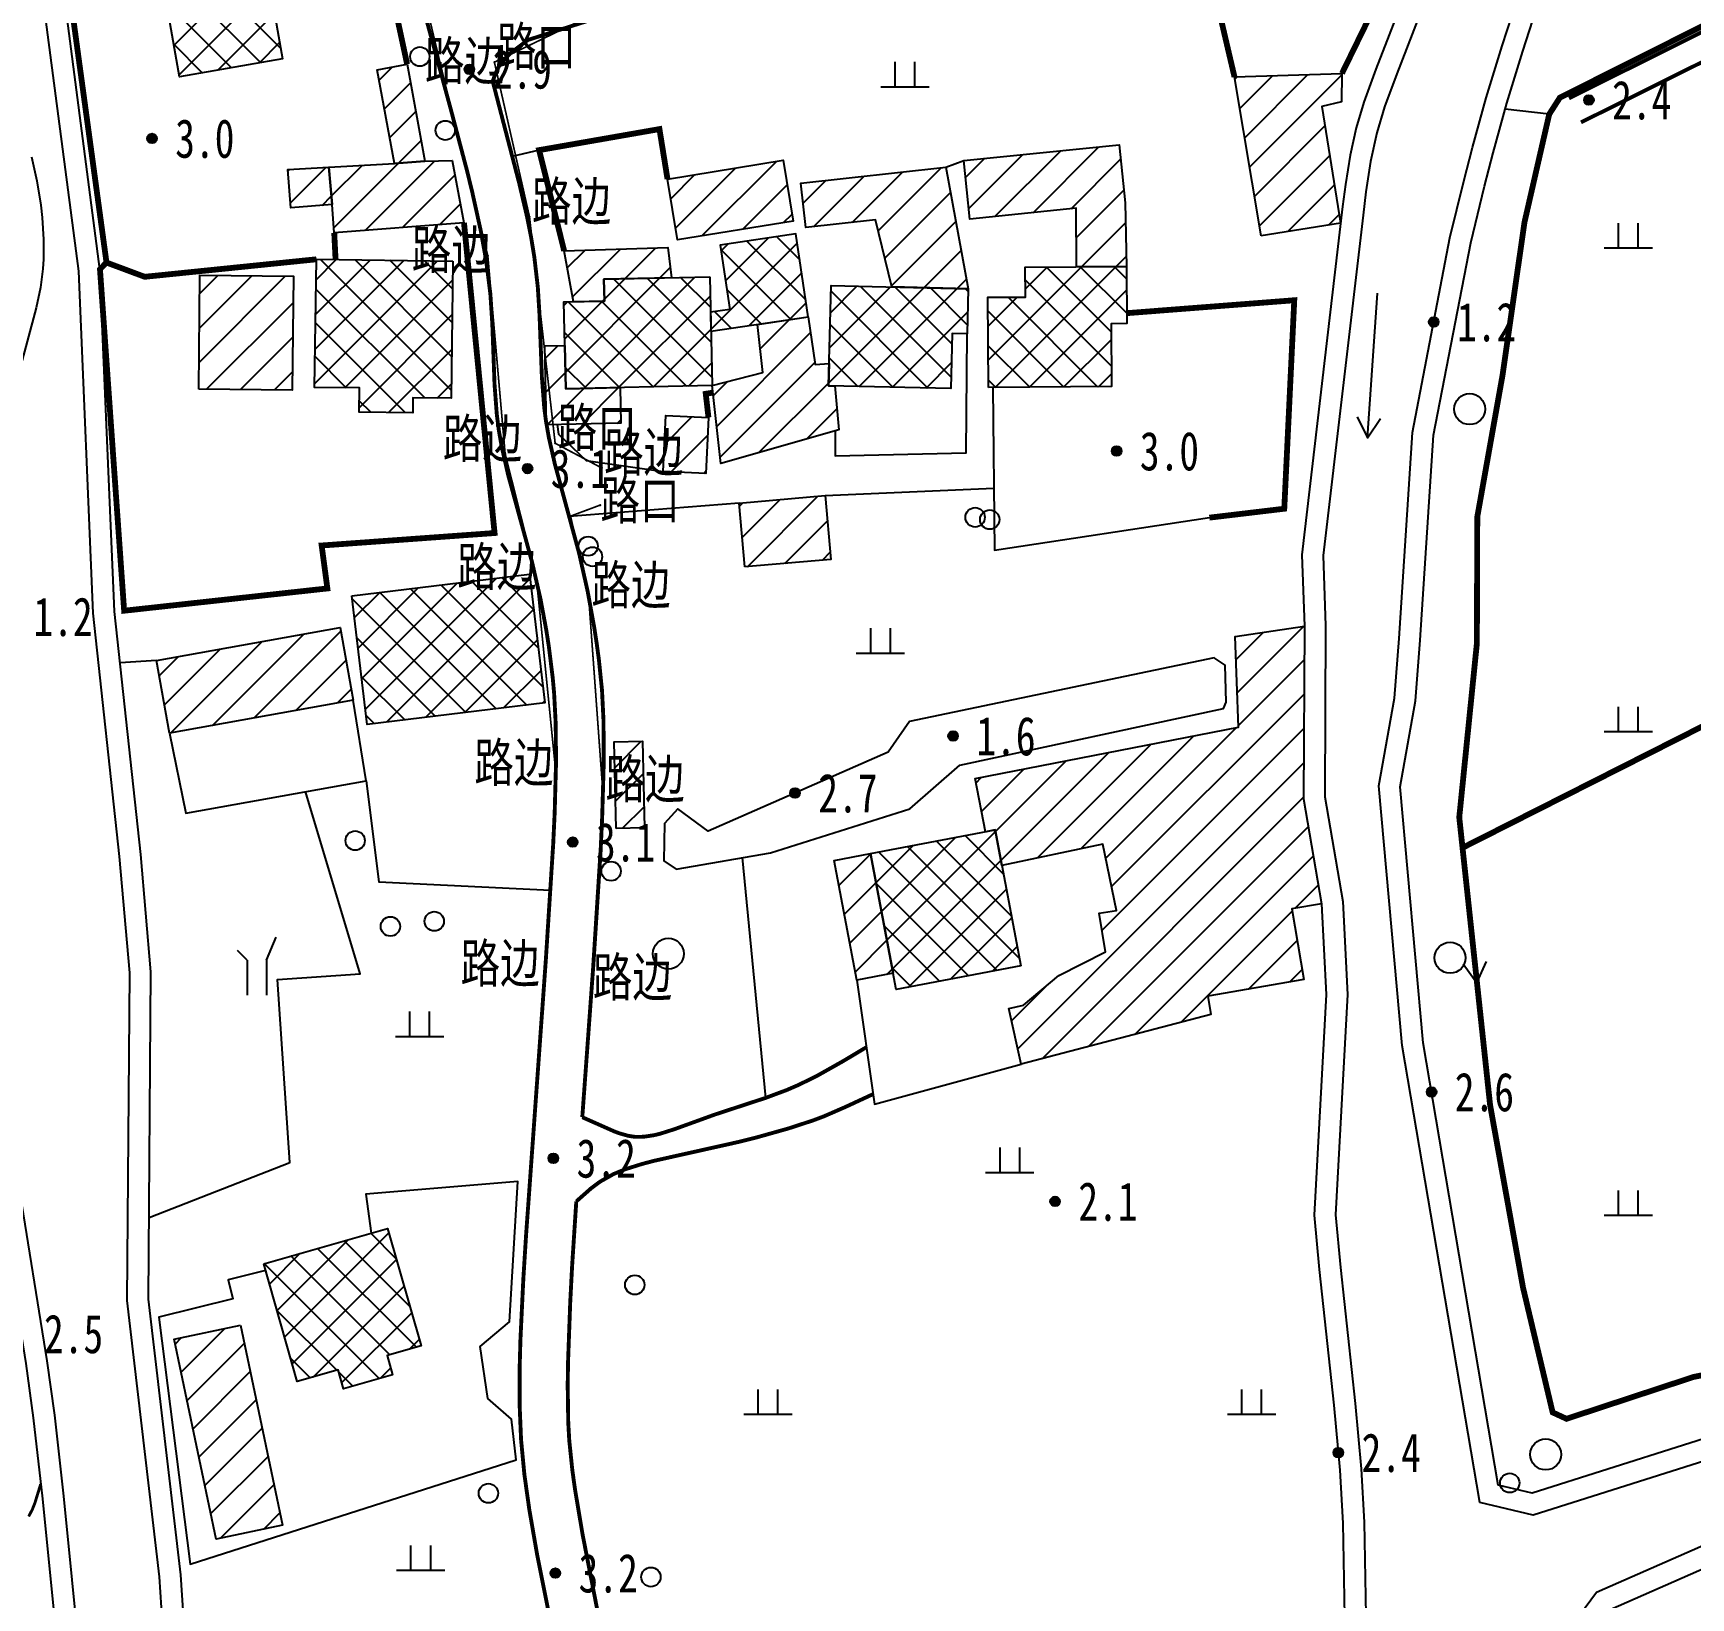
# Model space of a CAD drawing. Header units: metres. Extents: x 494039 to 619385, y 3351420 to 3402703.
# Drawn here: x 590545.1 to 590716.4, y 3392631.5 to 3392793.3 of the extents above; entities that cross this region are included whole.
import ezdxf
from ezdxf.enums import TextEntityAlignment as Align

# ---------------------------------------------------------------- set-up
doc = ezdxf.new("R2010")
doc.units = ezdxf.units.M
for name, pattern in [('2430', [0]), ('2450', [0]), ('4410a', [0]), ('8521', [0]), ('9610', [0])]:
    doc.linetypes.add(name, pattern=pattern)
for name, color, linetype in [('210100', 130, 'Continuous'), ('220200', 130, 'Continuous'), ('261301', 141, 'Continuous'), ('310300', 8, 'Continuous'), ('310500', 8, 'Continuous'), ('380201', 8, '2430'), ('380202', 8, '2450'), ('420500', 8, 'Continuous'), ('440100', 8, 'Continuous'), ('510301', 8, 'Continuous'), ('720100', 8, 'Continuous'), ('760201', 8, '8521'), ('810100', 8, '9610'), ('810302', 8, 'Continuous'), ('810501', 8, 'Continuous'), ('810504', 8, 'Continuous'), ('DLSS', 8, 'Continuous'), ('备注', 8, 'Continuous')]:
    doc.layers.add(name, color=color, linetype=linetype)
doc.layers.add('710101', color=8, linetype='Continuous', lineweight=0)
doc.styles.add('HZ', font='simsun.ttc', dxfattribs={"width": 0.8})
pattern_1 = [(45, (0, 0), (-1.767766953, 1.767766953), []), (135, (0, 0), (-1.767766953, -1.767766953), [])]
pattern_2 = [(45, (0, 0), (-1.767766953, 1.767766953), [])]

# ---------------------------------------------------------------- blocks, each defined once
blk = doc.blocks.new('0612-线路地形')
at = {"layer": 'DLSS', "color": 8, "linetype": 'Continuous', "const_width": 0.175, "flags": 128}
for points, elevation in [([(590582.51, 3392809.55), (590587.32, 3392789.37), (590592.06, 3392770.26), (590593.85, 3392749.78), (590597.07, 3392737.02), (590599.16, 3392716.13), (590597.84, 3392695.85)], 2.83), ([(590603.83, 3392748.32), (590599.02, 3392750.87), (590596.37, 3392774.27), (590592.74, 3392790.26), (590601.24, 3392794.37)], 2.94), ([(590602.67, 3392694.07), (590603.97, 3392714.55), (590602.51, 3392734.61), (590600.62, 3392743.34), (590603.68, 3392744.48)], 3.22)]:
    blk.add_lwpolyline(points, dxfattribs=dict(at, elevation=elevation))
at = {"layer": '备注', "color": 8, "linetype": 'Continuous'}
for p in [(590592.74, 3392790.26, 2.86), (590587.32, 3392789.37, 2.83), (590596.37, 3392774.27, 2.91), (590592.06, 3392770.26, 3.07), (590599.02, 3392750.87, 3.12), (590593.85, 3392749.78, 3.08), (590603.83, 3392748.32, 2.94), (590600.62, 3392743.34, 3.09), (590603.68, 3392744.48, 2.91), (590597.07, 3392737.02, 3.17), (590602.51, 3392734.61, 3.12), (590599.16, 3392716.13, 3.08), (590603.97, 3392714.55, 3.12), (590597.84, 3392695.85, 3.15), (590602.67, 3392694.07, 3.22)]:
    blk.add_point(p, dxfattribs=at)
at = {"layer": '备注', "color": 8, "linetype": 'Continuous', "style": 'HZ', "width": 0.75}
for s, p in [('路边', (590585.56, 3392788.4, 2.83)), ('路口', (590592.99, 3392789.89, 2.86)), ('路边', (590596.62, 3392773.89, 2.91)), ('路边', (590584.19, 3392768.88, 3.07)), ('路边', (590587.41, 3392749.36, 3.08)), ('路口', (590599.27, 3392750.5, 3.12)), ('路边', (590604.08, 3392747.94, 2.94)), ('路口', (590603.7, 3392742.99, 3.09)), ('路边', (590588.9, 3392736.11, 3.17)), ('路边', (590602.76, 3392734.23, 3.12)), ('路边', (590590.66, 3392715.87, 3.08)), ('路边', (590604.22, 3392714.17, 3.12)), ('路边', (590589.24, 3392695.12, 3.15)), ('路边', (590602.92, 3392693.69, 3.22))]:
    blk.add_text(s, height=4, dxfattribs=at).set_placement(p)
blk = doc.blocks.new('gc170')
at = {"linetype": 'Continuous'}
blk.add_circle((0, 0), 0.5, dxfattribs=at)
blk = doc.blocks.new('gu')
at = {"flags": 128}
for points in [[(3.75, 0), (-3.75, 0)], [(2.711, -0.6), (3.75, 0), (3.75, 0), (2.711, 0.6)]]:
    blk.add_lwpolyline(points, dxfattribs=at)
blk = doc.blocks.new('p_point')
for radius in [0.25, 0.2, 0.15, 0.1, 0.05]:
    blk.add_circle((0, 0), radius)
blk.add_point((0, 0))
blk = doc.blocks.new('vm')
at = {"linetype": 'Continuous'}
for p, q in [((-0.5, 0), (-0.5, 1.3)), ((0.5, 1.3), (0.5, 0)), ((1.25, 0), (-1.25, 0))]:
    blk.add_line(p, q, dxfattribs=at)
blk = doc.blocks.new('v1')
blk.add_circle((0, 0), 0.8)
blk = doc.blocks.new('gc246')
for p, q in [((0.5, 1.8), (1, 3)), ((-0.5, 1.8), (-1, 2.3)), ((-0.5, 1.8), (-0.5, 0)), ((0.5, 1.8), (0.5, 0))]:
    blk.add_line(p, q)
blk = doc.blocks.new('1-3&1-4')
at = {"layer": '310300', "linetype": 'Continuous'}
h = blk.add_hatch(dxfattribs=at)
h.set_pattern_fill('ANSI31', color=8, scale=20, style=0)
h.set_pattern_definition(pattern_2)
h.paths.add_polyline_path([(590585.5582, 3392780.0197), (590582.3975, 3392779.7917), (590580.6204, 3392789.4817), (590583.7186, 3392790.05)])
h = blk.add_hatch(dxfattribs=at)
h.set_pattern_fill('ANSI31', color=8, scale=20, style=0)
h.set_pattern_definition(pattern_2)
h.paths.add_polyline_path([(590671.9842, 3392772.3073), (590669.2433, 3392788.7316), (590680.3532, 3392789.103), (590680.3009, 3392786.1552), (590678.2739, 3392785.6693), (590680.2142, 3392773.6135)])
h = blk.add_hatch(dxfattribs=at)
h.set_pattern_fill('ANSI31', color=8, scale=20, style=0)
h.set_pattern_definition(pattern_2)
h.paths.add_polyline_path([(590652.9106, 3392769.1092), (590652.8649, 3392775.158), (590641.8777, 3392774.0429), (590641.264, 3392780.0899), (590657.3233, 3392781.7197), (590657.9319, 3392775.7224), (590658.0631, 3392769.1481)])
h = blk.add_hatch(dxfattribs=at)
h.set_pattern_fill('ANSI31', color=8, scale=20, style=0)
h.set_pattern_definition(pattern_2)
h.paths.add_polyline_path([(590575.6151, 3392779.3994), (590575.9547, 3392775.543), (590571.6896, 3392775.2076), (590571.3792, 3392779.1544)])
h = blk.add_hatch(dxfattribs=at)
h.set_pattern_fill('ANSI31', color=8, scale=20, style=0)
h.set_pattern_definition(pattern_2)
h.paths.add_polyline_path([(590582.3975, 3392779.7917), (590585.5582, 3392780.0197), (590588.3678, 3392780.0987), (590589.5973, 3392773.662), (590576.1856, 3392772.6073), (590575.9547, 3392775.543), (590575.6151, 3392779.3994)])
h = blk.add_hatch(dxfattribs=at)
h.set_pattern_fill('ANSI31', color=8, scale=20, style=0)
h.set_pattern_definition(pattern_2)
h.paths.add_polyline_path([(590610.6326, 3392778.1788), (590622.5859, 3392780.1226), (590623.6088, 3392773.8316), (590611.6556, 3392771.8878)])
h = blk.add_hatch(dxfattribs=at)
h.set_pattern_fill('ANSI31', color=8, scale=20, style=0)
h.set_pattern_definition(pattern_2)
h.paths.add_polyline_path([(590633.8146, 3392767.0284), (590632.1334, 3392773.9665), (590624.9245, 3392773.1763), (590624.4219, 3392777.7617), (590639.4036, 3392779.4038), (590641.7088, 3392766.8434)])
h = blk.add_hatch(dxfattribs=at)
h.set_pattern_fill('ANSI31', color=8, scale=20, style=0)
h.set_pattern_definition(pattern_2)
h.paths.add_polyline_path([(590600.9216, 3392765.5008), (590599.9512, 3392770.7574), (590610.6768, 3392771.0958), (590611.0352, 3392767.9786), (590604.0594, 3392767.8323), (590604.1069, 3392765.5676)])
h = blk.add_hatch(dxfattribs=at)
h.set_pattern_fill('ANSI31', color=8, scale=20, style=0)
h.set_pattern_definition(pattern_2)
h.paths.add_polyline_path([(590562.1839, 3392756.4621), (590562.2993, 3392768.2468), (590571.9588, 3392768.1523), (590571.8434, 3392756.3675)])
h = blk.add_hatch(dxfattribs=at)
h.set_pattern_fill('ANSI31', color=8, scale=20, style=0)
h.set_pattern_definition(pattern_2)
h.paths.add_polyline_path([(590625.1739, 3392763.9289), (590625.8992, 3392759.0022), (590627.3445, 3392759.1105), (590627.2907, 3392756.813), (590627.9342, 3392756.7979), (590628.3524, 3392752.267), (590616.1577, 3392748.7935), (590615.2371, 3392756.8241), (590620.4794, 3392758.1764), (590619.936, 3392763.1589)])
h = blk.add_hatch(dxfattribs=at)
h.set_pattern_fill('ANSI31', color=8, scale=20, style=0)
h.set_pattern_definition(pattern_2)
h.paths.add_polyline_path([(590605.7352, 3392756.6248), (590605.8126, 3392752.9374), (590598.1116, 3392752.7759), (590597.9405, 3392760.9336), (590600.0153, 3392760.9771), (590600.109, 3392756.5068)])
h = blk.add_hatch(dxfattribs=at)
h.set_pattern_fill('ANSI31', color=8, scale=20, style=0)
h.set_pattern_definition(pattern_2)
h.paths.add_polyline_path([(590614.8669, 3392753.542), (590614.6001, 3392747.7433), (590610.1786, 3392747.9467), (590610.4453, 3392753.7454)])
h = blk.add_hatch(dxfattribs=at)
h.set_pattern_fill('ANSI31', color=8, scale=20, style=0)
h.set_pattern_definition(pattern_2)
h.paths.add_polyline_path([(590618.6331, 3392738.0848), (590618.052, 3392744.6719), (590626.9428, 3392745.4562), (590627.5238, 3392738.8691)])
h = blk.add_hatch(dxfattribs=at)
h.set_pattern_fill('ANSI31', color=8, scale=20, style=0)
h.set_pattern_definition(pattern_2)
h.paths.add_polyline_path([(590578.1504, 3392724.3292), (590559.1645, 3392720.9071), (590557.8143, 3392728.398), (590576.8002, 3392731.8201)])
h = blk.add_hatch(dxfattribs=at)
h.set_pattern_fill('ANSI31', color=8, scale=20, style=0)
h.set_pattern_definition(pattern_2)
h.paths.add_polyline_path([(590643.49, 3392710.7062), (590642.446, 3392716.2), (590669.6641, 3392721.5212), (590669.3283, 3392730.8836), (590676.4647, 3392731.9583), (590676.3871, 3392714.1234), (590678.2521, 3392703.2741), (590675.1534, 3392702.7414), (590676.4094, 3392695.4343), (590666.4715, 3392693.726), (590666.7995, 3392691.8178), (590647.2034, 3392686.6897), (590645.9142, 3392692.4219), (590647.4442, 3392692.7847), (590651.0724, 3392695.8361), (590655.8907, 3392698.2837), (590655.2625, 3392702.2814), (590657.0409, 3392702.5608), (590655.6295, 3392709.4205), (590645.1995, 3392707.2216), (590644.5009, 3392710.8983)])
h = blk.add_hatch(dxfattribs=at)
h.set_pattern_fill('ANSI31', color=8, scale=20, style=0)
h.set_pattern_definition(pattern_2)
h.paths.add_polyline_path([(590605.324, 3392711.0542), (590605.1133, 3392719.9979), (590608.0574, 3392720.0672), (590608.2681, 3392711.1235)])
h = blk.add_hatch(dxfattribs=at)
h.set_pattern_fill('ANSI31', color=8, scale=20, style=0)
h.set_pattern_definition(pattern_2)
h.paths.add_polyline_path([(590631.5993, 3392708.4467), (590633.9493, 3392696.0793), (590630.2129, 3392695.3693), (590627.8628, 3392707.7367)])
h = blk.add_hatch(dxfattribs=at)
h.set_pattern_fill('ANSI31', color=8, scale=20, style=0)
h.set_pattern_definition(pattern_2)
h.paths.add_polyline_path([(590566.4914, 3392659.6939), (590570.8366, 3392639.0213), (590563.9885, 3392637.5818), (590559.6433, 3392658.2544)])
at = {"layer": '310500', "linetype": 'Continuous'}
h = blk.add_hatch(dxfattribs=at)
h.set_pattern_fill('ANSI37', color=8, scale=20, style=0)
h.set_pattern_definition(pattern_1)
h.paths.add_polyline_path([(590557.9493, 3392801.4918), (590568.5994, 3392803.3589), (590570.8331, 3392790.6178), (590560.183, 3392788.7507)])
h = blk.add_hatch(dxfattribs=at)
h.set_pattern_fill('ANSI37', color=8, scale=20, style=0)
h.set_pattern_definition(pattern_1)
h.paths.add_polyline_path([(590625.1739, 3392763.9289), (590623.9133, 3392772.5034), (590616.0888, 3392771.353), (590617.0673, 3392764.6972), (590615.0781, 3392764.4048), (590615.1191, 3392762.4507)])
h = blk.add_hatch(dxfattribs=at)
h.set_pattern_fill('ANSI37', color=8, scale=20, style=0)
h.set_pattern_definition(pattern_1)
h.paths.add_polyline_path([(590588.4564, 3392769.6897), (590588.2585, 3392755.5247), (590584.3179, 3392755.5798), (590584.296, 3392754.0075), (590578.7772, 3392754.0846), (590578.8121, 3392756.5837), (590574.1547, 3392756.6488), (590574.3397, 3392769.8869)])
h = blk.add_hatch(dxfattribs=at)
h.set_pattern_fill('ANSI37', color=8, scale=20, style=0)
h.set_pattern_definition(pattern_1)
h.paths.add_polyline_path([(590643.8219, 3392756.6316), (590643.7514, 3392765.9549), (590647.6372, 3392765.9843), (590647.6138, 3392769.0691), (590658.0631, 3392769.1481), (590658.1078, 3392763.2358), (590656.4778, 3392763.2235), (590656.5269, 3392756.7277)])
h = blk.add_hatch(dxfattribs=at)
h.set_pattern_fill('ANSI37', color=8, scale=20, style=0)
h.set_pattern_definition(pattern_1)
h.paths.add_polyline_path([(590615.0014, 3392768.0618), (590615.2371, 3392756.8241), (590600.109, 3392756.5068), (590599.9208, 3392765.4798), (590604.1069, 3392765.5676), (590604.0594, 3392767.8323)])
h = blk.add_hatch(dxfattribs=at)
h.set_pattern_fill('ANSI37', color=8, scale=20, style=0)
h.set_pattern_definition(pattern_1)
h.paths.add_polyline_path([(590627.2907, 3392756.813), (590627.5335, 3392767.1755), (590641.7088, 3392766.8434), (590641.5995, 3392762.1764), (590640.0633, 3392762.2124), (590639.9299, 3392756.5169)])
h = blk.add_hatch(dxfattribs=at)
h.set_pattern_fill('ANSI37', color=8, scale=20, style=0)
h.set_pattern_definition(pattern_1)
h.paths.add_polyline_path([(590578.0011, 3392735.1094), (590596.361, 3392737.3234), (590597.9643, 3392724.0269), (590579.6044, 3392721.813)])
h = blk.add_hatch(dxfattribs=at)
h.set_pattern_fill('ANSI37', color=8, scale=20, style=0)
h.set_pattern_definition(pattern_1)
h.paths.add_polyline_path([(590647.172, 3392696.8413), (590634.2704, 3392694.3897), (590631.5993, 3392708.4467), (590644.5009, 3392710.8983)])
h = blk.add_hatch(dxfattribs=at)
h.set_pattern_fill('ANSI37', color=8, scale=20, style=0)
h.set_pattern_definition(pattern_1)
h.paths.add_polyline_path([(590568.8898, 3392666.0566), (590581.7067, 3392669.7094), (590585.1711, 3392657.5537), (590581.6615, 3392656.5535), (590582.2235, 3392654.5817), (590577.1506, 3392653.1359), (590576.5967, 3392655.0794), (590572.3623, 3392653.8725)])
at = {"layer": '210100', "color": 141, "linetype": 'Continuous', "flags": 128}
for points in [[(590544.889, 3392780.4758), (590545.44, 3392777.994), (590545.8491, 3392775.4744), (590545.9941, 3392774.2069), (590546.1403, 3392771.9224), (590546.1263, 3392769.8982), (590546.06, 3392768.8916), (590545.8065, 3392766.9713), (590545.3674, 3392764.8841), (590543.6627, 3392758.4411)], [(590543.5361, 3392674.2222), (590546.4804, 3392656.027), (590547.2526, 3392650.4066), (590548.1992, 3392642.0304), (590550.7968, 3392616.096)], [(590726.5731, 3392645.4097), (590724.081, 3392645.8206), (590723.4766, 3392647.3352), (590723.3115, 3392647.4035), (590700.1126, 3392640.0531), (590694.5865, 3392641.3639), (590686.5636, 3392688.6219), (590684.1559, 3392715.4496), (590685.7773, 3392724.524), (590686.2505, 3392730.6744), (590687.6422, 3392751.9865), (590691.5118, 3392772.0914), (590692.9576, 3392777.9734), (590693.8399, 3392781.4276), (590695.2563, 3392786.5918), (590696.9041, 3392791.9632), (590698.9779, 3392798.3327)], [(590688.7843, 3392796.2041), (590686.0068, 3392789.0465), (590684.7635, 3392785.6349), (590683.9486, 3392782.9439), (590683.3073, 3392779.999), (590682.8257, 3392776.8532), (590682.5252, 3392774.4328), (590678.4136, 3392739.251), (590678.6649, 3392731.9916), (590678.5879, 3392714.3064), (590680.4429, 3392703.5152), (590680.9156, 3392693.8878), (590679.6724, 3392671.1161), (590680.1944, 3392665.6501)], [(590611.5164, 3392571.3731), (590593.4762, 3392567.5721), (590584.9824, 3392566.0575), (590580.6151, 3392566.4554), (590577.4956, 3392567.618), (590575.3378, 3392570.2442), (590570.441, 3392579.8932), (590563.5308, 3392598.9825), (590559.059, 3392619.4141), (590558.1354, 3392633.6815), (590554.7846, 3392662.2544), (590555.0425, 3392696.1428), (590553.9918, 3392708.1344), (590551.2779, 3392733.3212), (590549.7748, 3392768.6736), (590546.0305, 3392797.3435), (590545.6998, 3392811.2958), (590543.9897, 3392824.4726)], [(590680.1944, 3392665.6501), (590681.7176, 3392651.614), (590682.3253, 3392644.853), (590682.6394, 3392639.3515), (590682.8661, 3392627.7462)], [(590618.3398, 3392559.4618), (590623.363, 3392560.6307), (590623.7945, 3392561.1794), (590624.5155, 3392564.3241), (590642.1505, 3392568.5489), (590643.3028, 3392568.0182), (590655.0966, 3392571.8572), (590657.2119, 3392571.5953), (590669.6418, 3392574.1942), (590670.1066, 3392577.7039), (590688.7017, 3392582.5517), (590690.0771, 3392583.6506), (590690.5806, 3392584.507), (590704.894, 3392629.7269), (590706.6485, 3392632.1012), (590725.8771, 3392640.5316), (590727.939, 3392641.501)]]:
    blk.add_lwpolyline(points, dxfattribs=at)
at = {"layer": '220200', "color": 141, "linetype": 'Continuous', "const_width": 0.6, "flags": 128}
for points in [[(590903.4654, 3392886.8967), (590816.9743, 3392843.3936), (590751.7405, 3392811.1393), (590702.8762, 3392786.5988), (590701.7737, 3392784.8785), (590699.2169, 3392773.7117), (590696.9532, 3392757.9326), (590694.3396, 3392743.2619), (590694.2947, 3392730.1705), (590692.4752, 3392712.2012), (590695.6631, 3392682.4516), (590699.0636, 3392663.5996), (590702.1283, 3392650.6841), (590703.5618, 3392650.0234), (590716.6683, 3392654.3424), (590727.5575, 3392656.5945)], [(590692.8124, 3392709.0537), (590790.4736, 3392758.4744), (590867.4617, 3392796.8786), (590925.8018, 3392825.6804)]]:
    blk.add_lwpolyline(points, dxfattribs=at)
at = {"layer": '310300', "color": 8, "linetype": 'Continuous', "flags": 128}
for points in [[(590585.5582, 3392780.0197), (590582.3975, 3392779.7917), (590580.6204, 3392789.4817), (590583.7186, 3392790.05)], [(590671.9842, 3392772.3073), (590669.2433, 3392788.7316), (590680.3532, 3392789.103), (590680.3009, 3392786.1552), (590678.2739, 3392785.6693), (590680.2142, 3392773.6135)], [(590652.9106, 3392769.1092), (590652.8649, 3392775.158), (590641.8777, 3392774.0429), (590641.264, 3392780.0899), (590657.3233, 3392781.7197), (590657.9319, 3392775.7224), (590658.0631, 3392769.1481)], [(590575.6151, 3392779.3994), (590575.9547, 3392775.543), (590571.6896, 3392775.2076), (590571.3792, 3392779.1544)], [(590582.3975, 3392779.7917), (590585.5582, 3392780.0197), (590588.3678, 3392780.0987), (590589.5973, 3392773.662), (590576.1856, 3392772.6073), (590575.9547, 3392775.543), (590575.6151, 3392779.3994)], [(590633.8146, 3392767.0284), (590632.1334, 3392773.9665), (590624.9245, 3392773.1763), (590624.4219, 3392777.7617), (590639.4036, 3392779.4038), (590641.7088, 3392766.8434)], [(590605.7352, 3392756.6248), (590605.8126, 3392752.9374), (590598.1116, 3392752.7759), (590597.9405, 3392760.9336), (590600.0153, 3392760.9771), (590600.109, 3392756.5068)], [(590578.1504, 3392724.3292), (590559.1645, 3392720.9071), (590557.8143, 3392728.398), (590576.8002, 3392731.8201)], [(590643.49, 3392710.7062), (590642.446, 3392716.2), (590669.6641, 3392721.5212), (590669.3283, 3392730.8836), (590676.4647, 3392731.9583), (590676.3871, 3392714.1234), (590678.2521, 3392703.2741), (590675.1534, 3392702.7414), (590676.4094, 3392695.4343), (590666.4715, 3392693.726), (590666.7995, 3392691.8178), (590647.2034, 3392686.6897), (590645.9142, 3392692.4219), (590647.4442, 3392692.7847), (590651.0724, 3392695.8361), (590655.8907, 3392698.2837), (590655.2625, 3392702.2814), (590657.0409, 3392702.5608), (590655.6295, 3392709.4205), (590645.1995, 3392707.2216), (590644.5009, 3392710.8983)], [(590605.324, 3392711.0542), (590605.1133, 3392719.9979), (590608.0574, 3392720.0672), (590608.2681, 3392711.1235)], [(590566.4914, 3392659.6939), (590570.8366, 3392639.0213), (590563.9885, 3392637.5818), (590559.6433, 3392658.2544)]]:
    blk.add_lwpolyline(points, close=True, dxfattribs=at)
for points, elevation in [([(590610.6326, 3392778.1788), (590622.5859, 3392780.1226), (590623.6088, 3392773.8316), (590611.6556, 3392771.8878)], 6.4899), ([(590600.9216, 3392765.5008), (590599.9512, 3392770.7574), (590610.6768, 3392771.0958), (590611.0352, 3392767.9786), (590604.0594, 3392767.8323), (590604.1069, 3392765.5676)], 6.3119), ([(590562.1839, 3392756.4621), (590562.2993, 3392768.2468), (590571.9588, 3392768.1523), (590571.8434, 3392756.3675)], 7.9018), ([(590625.1739, 3392763.9289), (590625.8992, 3392759.0022), (590627.3445, 3392759.1105), (590627.2907, 3392756.813), (590627.9342, 3392756.7979), (590628.3524, 3392752.267), (590616.1577, 3392748.7935), (590615.2371, 3392756.8241), (590620.4794, 3392758.1764), (590619.936, 3392763.1589)], 6.3119), ([(590614.8669, 3392753.542), (590614.6001, 3392747.7433), (590610.1786, 3392747.9467), (590610.4453, 3392753.7454)], 6.3119), ([(590618.6331, 3392738.0848), (590618.052, 3392744.6719), (590626.9428, 3392745.4562), (590627.5238, 3392738.8691)], 5.4994), ([(590631.5993, 3392708.4467), (590633.9493, 3392696.0793), (590630.2129, 3392695.3693), (590627.8628, 3392707.7367)], 6.2058)]:
    blk.add_lwpolyline(points, close=True, dxfattribs=dict(at, elevation=elevation))
at = {"layer": '310500', "color": 8, "linetype": 'Continuous', "flags": 128}
for points, elevation in [([(590557.9493, 3392801.4918), (590568.5994, 3392803.3589), (590570.8331, 3392790.6178), (590560.183, 3392788.7507)], 14.3144), ([(590578.0011, 3392735.1094), (590596.361, 3392737.3234), (590597.9643, 3392724.0269), (590579.6044, 3392721.813)], 14.9673)]:
    blk.add_lwpolyline(points, close=True, dxfattribs=dict(at, elevation=elevation))
for points in [[(590625.1739, 3392763.9289), (590623.9133, 3392772.5034), (590616.0888, 3392771.353), (590617.0673, 3392764.6972), (590615.0781, 3392764.4048), (590615.1191, 3392762.4507)], [(590588.4564, 3392769.6897), (590588.2585, 3392755.5247), (590584.3179, 3392755.5798), (590584.296, 3392754.0075), (590578.7772, 3392754.0846), (590578.8121, 3392756.5837), (590574.1547, 3392756.6488), (590574.3397, 3392769.8869)], [(590643.8219, 3392756.6316), (590643.7514, 3392765.9549), (590647.6372, 3392765.9843), (590647.6138, 3392769.0691), (590658.0631, 3392769.1481), (590658.1078, 3392763.2358), (590656.4778, 3392763.2235), (590656.5269, 3392756.7277)], [(590615.0014, 3392768.0618), (590615.2371, 3392756.8241), (590600.109, 3392756.5068), (590599.9208, 3392765.4798), (590604.1069, 3392765.5676), (590604.0594, 3392767.8323)], [(590627.2907, 3392756.813), (590627.5335, 3392767.1755), (590641.7088, 3392766.8434), (590641.5995, 3392762.1764), (590640.0633, 3392762.2124), (590639.9299, 3392756.5169)], [(590647.172, 3392696.8413), (590634.2704, 3392694.3897), (590631.5993, 3392708.4467), (590644.5009, 3392710.8983)], [(590568.8898, 3392666.0566), (590581.7067, 3392669.7094), (590585.1711, 3392657.5537), (590581.6615, 3392656.5535), (590582.2235, 3392654.5817), (590577.1506, 3392653.1359), (590576.5967, 3392655.0794), (590572.3623, 3392653.8725)]]:
    blk.add_lwpolyline(points, close=True, dxfattribs=at)
at = {"layer": '380201', "color": 8, "linetype": '2430', "const_width": 0.6, "flags": 128}
for points in [[(590550.6536, 3392808.2683), (590548.8127, 3392797.6615), (590552.6436, 3392769.551)], [(590583.7186, 3392790.05), (590580.7679, 3392803.8384)], [(590680.3532, 3392789.103), (590684.8666, 3392798.3381), (590684.4749, 3392800.968)], [(590574.3397, 3392769.8869), (590556.5948, 3392768.0771), (590552.6436, 3392769.551), (590551.9687, 3392768.8632), (590554.4676, 3392733.5585), (590575.4762, 3392735.8611), (590574.8842, 3392740.3006), (590592.7577, 3392741.5889), (590589.5973, 3392773.662)], [(590576.1856, 3392772.6073), (590576.3214, 3392769.8592)]]:
    blk.add_lwpolyline(points, dxfattribs=at)
for points, elevation in [([(590668.5092, 3392798.9814), (590667.9344, 3392794.3198), (590669.2433, 3392788.7316)], 6.1153), ([(590610.6326, 3392778.1788), (590609.801, 3392783.3461), (590597.3635, 3392781.1728), (590599.9512, 3392770.7574)], 5.4994), ([(590666.6446, 3392743.1793), (590674.3863, 3392744.102), (590675.4207, 3392765.6534), (590658.0996, 3392764.3176)], 5.5328), ([(590614.8669, 3392753.542), (590614.5875, 3392755.9853), (590615.32, 3392756.1011)], 6.2228)]:
    blk.add_lwpolyline(points, dxfattribs=dict(at, elevation=elevation))
at = {"layer": '380202', "color": 8, "linetype": '2450', "flags": 128}
for points in [[(590627.9506, 3392752.1526), (590627.9706, 3392749.5539), (590641.497, 3392749.8641), (590641.5995, 3392762.1764)], [(590644.2661, 3392756.635), (590644.4366, 3392739.8337), (590666.6446, 3392743.1793)], [(590559.1645, 3392720.9071), (590560.8274, 3392712.6482), (590579.4739, 3392715.981), (590578.1504, 3392724.3292)], [(590630.2129, 3392695.3693), (590632.0139, 3392682.5394), (590647.2034, 3392686.6897)], [(590569.0907, 3392665.3519), (590565.2068, 3392664.3768), (590565.6937, 3392662.4375), (590558.0434, 3392660.5168), (590561.2839, 3392634.9896), (590595.0002, 3392645.7815), (590594.4926, 3392650.003), (590592.0692, 3392652.1177), (590591.273, 3392657.4844), (590594.3058, 3392660.0364), (590595.1606, 3392674.5441), (590579.461, 3392673.2522), (590580.0152, 3392669.2274)]]:
    blk.add_lwpolyline(points, dxfattribs=at)
at = {"layer": '380202', "color": 8, "linetype": '2450', "elevation": 5.8778, "flags": 128}
blk.add_lwpolyline([(590599.2277, 3392752.7993), (590599.3681, 3392751.8064), (590602.2287, 3392749.0902), (590610.1786, 3392747.9467)], dxfattribs=at)
at = {"layer": '420500', "color": 8, "linetype": 'Continuous', "const_width": 0.4, "flags": 128}
for points in [[(590600.0579, 3392621.4885), (590597.1599, 3392635.9661), (590596.3503, 3392640.6297), (590595.8391, 3392644.2663), (590595.4954, 3392647.8799), (590595.3541, 3392651.293), (590595.3616, 3392655.6955), (590595.4288, 3392658.1457), (590595.7329, 3392664.5225), (590596.009, 3392668.937), (590598.0557, 3392697.4466), (590598.8202, 3392709.4737), (590598.9716, 3392712.6814), (590599.1118, 3392717.8923), (590599.0764, 3392721.8946), (590598.9173, 3392724.9644), (590598.7713, 3392726.607), (590598.3641, 3392729.8835), (590598.1095, 3392731.5166), (590597.5064, 3392734.77), (590596.6394, 3392738.5532), (590594.1597, 3392747.593), (590593.5108, 3392750.4322), (590593.2061, 3392752.1489), (590592.989, 3392753.8349), (590592.7552, 3392756.936), (590592.5254, 3392763.1792), (590592.3248, 3392766.2901), (590591.8925, 3392769.7201), (590591.3293, 3392772.8456), (590590.4485, 3392776.841), (590589.9071, 3392779.0527), (590588.2772, 3392785.2257), (590584.9715, 3392797.3888)], [(590596.1994, 3392792.5585), (590608.737, 3392796.554), (590621.1685, 3392800.4347), (590630.4098, 3392803.2077), (590637.506, 3392805.2183), (590641.8938, 3392806.374), (590645.4055, 3392807.2312), (590653.0531, 3392808.9528), (590663.6932, 3392811.2713)], [(590592.5686, 3392788.2704), (590592.8034, 3392788.9784), (590593.08, 3392789.6005), (590593.2722, 3392789.9241), (590593.7657, 3392790.5563), (590594.4598, 3392791.2455), (590596.1994, 3392792.5585)], [(590601.8248, 3392681.1998), (590602.9735, 3392697.0072), (590603.7117, 3392708.5598), (590603.8827, 3392712.272), (590604.037, 3392717.6351), (590604.0202, 3392722.167), (590603.8637, 3392725.3308), (590603.5431, 3392728.4825), (590603.3114, 3392730.1971), (590603.0468, 3392731.9083), (590602.3719, 3392735.6024), (590601.4828, 3392739.5497), (590598.9907, 3392748.7145), (590598.3588, 3392751.5058), (590598.0655, 3392753.1935), (590597.8883, 3392754.585), (590597.65, 3392757.6703), (590597.4037, 3392764.1673), (590597.2288, 3392766.9879), (590596.8713, 3392770.0985), (590596.5278, 3392772.2059), (590596.1232, 3392774.2396), (590595.3005, 3392777.761), (590592.5686, 3392788.2704)], [(590631.1867, 3392688.4322), (590628.753, 3392686.9791), (590626.1502, 3392685.5122), (590624.231, 3392684.5618), (590622.9559, 3392684.0097), (590620.7688, 3392683.1952), (590615.4687, 3392681.4559), (590611.3834, 3392679.9723), (590609.8991, 3392679.5015), (590609.2268, 3392679.3387), (590608.1569, 3392679.1794), (590607.2292, 3392679.1775), (590606.5629, 3392679.2777), (590605.6083, 3392679.5529), (590605.081, 3392679.7539), (590601.8248, 3392681.1998)], [(590601.2048, 3392672.4949), (590602.7675, 3392673.8769), (590603.6823, 3392674.5513), (590605.0516, 3392675.3226), (590606.2931, 3392675.8294), (590608.017, 3392676.3707), (590609.2212, 3392676.6875), (590618.0596, 3392678.6622), (590619.8136, 3392679.1033), (590623.1263, 3392680.0348), (590625.7057, 3392680.8776), (590626.8252, 3392681.3009), (590628.9979, 3392682.248), (590631.8681, 3392683.578)], [(590613.9661, 3392574.4771), (590613.1445, 3392577.4451), (590612.7901, 3392579.1746), (590612.5697, 3392581.0988), (590612.3884, 3392584.4263), (590612.1285, 3392586.4449), (590611.9096, 3392587.6476), (590609.7223, 3392597.0183), (590608.4755, 3392603.2062), (590605.0241, 3392621.8181), (590601.8528, 3392638.0861), (590601.0837, 3392642.656), (590600.7985, 3392644.6916), (590600.4809, 3392647.7538), (590600.3733, 3392649.6544), (590600.3165, 3392653.4681), (590600.3511, 3392655.8569), (590600.5788, 3392662.0756), (590600.7783, 3392665.9028), (590601.2048, 3392672.4949)]]:
    blk.add_lwpolyline(points, dxfattribs=at)
at = {"layer": '440100', "color": 8, "linetype": '4410a', "const_width": 0.4, "flags": 128}
blk.add_lwpolyline([(590703.8228, 3392786.5293), (590902.9391, 3392885.7526)], dxfattribs=at)
at = {"layer": '440100', "color": 8, "linetype": 'Continuous', "const_width": 0.4, "flags": 128}
blk.add_lwpolyline([(590705.0627, 3392784.0413), (590904.1789, 3392883.2645)], dxfattribs=at)
at = {"layer": '710101', "color": 8, "linetype": 'Continuous', "const_width": 0.3, "elevation": 2, "flags": 128}
blk.add_lwpolyline([(590544.5986, 3392639.9302), (590544.975, 3392640.6415), (590545.2449, 3392641.3295), (590545.8444, 3392643.2865)], dxfattribs=at)
at = {"layer": '760201', "color": 8, "linetype": '8521', "flags": 128}
for points in [[(590538.8791, 3392824.2735), (590537.9593, 3392822.5073), (590537.5443, 3392821.4876), (590537.405, 3392821.0252), (590537.256, 3392820.1956), (590537.2547, 3392819.0946), (590537.4145, 3392818.2168), (590537.7547, 3392817.2295), (590539.3168, 3392813.9781), (590539.8502, 3392812.6153), (590540.0655, 3392811.9265), (590540.3844, 3392810.5411), (590540.484, 3392809.8474), (590540.5519, 3392808.4647), (590540.448, 3392807.2334), (590540.1174, 3392805.7994), (590539.6319, 3392804.3842), (590538.4385, 3392801.2544), (590538.0807, 3392799.9887), (590537.8732, 3392798.5784), (590537.8619, 3392797.3321), (590537.9219, 3392796.5475), (590538.1661, 3392794.9721), (590538.3753, 3392794.027), (590538.9811, 3392791.8385), (590541.4624, 3392784.3369), (590542.3529, 3392781.4201), (590542.7165, 3392780.0477), (590543.2372, 3392777.6822), (590543.6252, 3392775.2815), (590543.7632, 3392774.0741), (590543.9033, 3392771.8979), (590543.8921, 3392769.9694), (590543.8309, 3392769.0104), (590543.5881, 3392767.1373), (590543.1569, 3392765.0717), (590541.4134, 3392758.4678), (590541.0237, 3392756.5196), (590540.7576, 3392754.4458), (590540.5862, 3392751.6576), (590540.5556, 3392749.9052), (590540.7284, 3392741.4458), (590540.7416, 3392738.7758), (590540.5979, 3392734.3461), (590540.4337, 3392731.5841), (590539.2882, 3392716.7034), (590539.0667, 3392712.293), (590539.0067, 3392708.9403), (590539.082, 3392703.3326), (590539.2046, 3392699.8259), (590539.5664, 3392692.8126), (590540.06, 3392685.8062), (590540.6467, 3392679.5162), (590541.3463, 3392673.9835), (590544.2979, 3392655.7439), (590545.0702, 3392650.1223), (590546.0161, 3392641.7533), (590548.6115, 3392615.8415), (590549.6053, 3392607.3601), (590550.5407, 3392600.7293), (590553.2034, 3392585.1476), (590553.8563, 3392580.6175), (590554.2749, 3392576.5796), (590554.456, 3392572.8217), (590554.4422, 3392569.5542), (590554.2383, 3392566.0021), (590553.9795, 3392563.8786), (590553.8076, 3392562.9108), (590553.4258, 3392561.3263), (590552.7719, 3392559.4918), (590552.1851, 3392558.3042), (590551.407, 3392557.0443), (590550.9741, 3392556.44), (590550.0316, 3392555.2881), (590549.5259, 3392554.7429), (590548.4543, 3392553.7213), (590546.9896, 3392552.5626), (590545.8501, 3392551.7992), (590544.0641, 3392550.772), (590542.2051, 3392549.8584), (590539.9687, 3392548.9011), (590537.024, 3392547.7897), (590533.0483, 3392546.4215), (590527.0994, 3392544.4292), (590521.8688, 3392542.7662), (590518.1093, 3392541.6887), (590515.07, 3392540.9339), (590513.6188, 3392540.6224), (590510.5874, 3392540.085), (590507.5273, 3392539.6863), (590505.9916, 3392539.54), (590502.9181, 3392539.3635), (590501.3838, 3392539.3404), (590498.9384, 3392539.4107), (590496.7861, 3392539.5983), (590495.5595, 3392539.7542), (590493.1172, 3392540.152), (590489.4743, 3392540.9147), (590485.8492, 3392541.8177), (590481.0343, 3392543.1625), (590478.0326, 3392544.0565), (590470.2489, 3392546.4905), (590449.8637, 3392553.1316), (590440.9514, 3392555.9621), (590434.8134, 3392557.7819), (590426.0456, 3392560.2002), (590420.5937, 3392561.9634), (590420.0528, 3392562.0982), (590419.0939, 3392562.2493), (590418.2651, 3392562.2513), (590417.4112, 3392562.073), (590416.7033, 3392561.756), (590414.877, 3392560.6941), (590413.8705, 3392560.3161), (590412.8309, 3392560.1151), (590411.4305, 3392560.0362), (590370.752, 3392561.97), (590362.1165, 3392562.5187), (590356.6629, 3392562.978), (590345.7385, 3392564.0803), (590329.0206, 3392565.8741), (590321.3481, 3392566.6505), (590313.675, 3392567.3907), (590301.8092, 3392568.4446), (590293.5746, 3392569.0309), (590277.8113, 3392569.8261), (590272.9348, 3392570.202), (590269.158, 3392570.6296), (590266.833, 3392570.9842), (590261.0315, 3392572.0951), (590258.3894, 3392572.5257), (590256.5102, 3392572.7367), (590253.5175, 3392572.9224), (590249.6522, 3392572.9696), (590247.499, 3392572.9324), (590235.8283, 3392572.4392), (590226.1163, 3392572.1297), (590219.062, 3392571.9741), (590205.843, 3392571.7874), (590200.5569, 3392571.7692), (590193.51, 3392571.8511), (590188.8835, 3392572.0141), (590181.3945, 3392572.4348), (590173.3767, 3392573.0371), (590166.4389, 3392573.7014), (590159.6557, 3392574.5412), (590153.4244, 3392575.4657), (590147.7832, 3392576.4417), (590143.2967, 3392577.3558), (590139.9563, 3392578.1584), (590138.2969, 3392578.6112), (590135.2034, 3392579.5883), (590133.0677, 3392580.4062), (590131.3358, 3392581.1944), (590130.4913, 3392581.6323), (590129.1764, 3392582.404), (590127.814, 3392583.3578), (590126.5788, 3392584.4502), (590125.761, 3392585.3866), (590124.9545, 3392586.55), (590124.5946, 3392587.1644), (590123.9489, 3392588.4471), (590123.2994, 3392590.016), (590122.9689, 3392590.9387), (590122.17, 3392593.5341), (590121.6536, 3392595.4385), (590118.4978, 3392607.8842), (590115.0061, 3392621.221), (590114.3955, 3392623.7712), (590113.5742, 3392627.6126), (590112.9467, 3392631.3148), (590112.4451, 3392635.3072), (590111.9386, 3392640.8233), (590111.404, 3392648.8733), (590110.4933, 3392666.3941), (590109.6977, 3392683.8974), (590109.3911, 3392693.1148), (590109.3103, 3392700.4984), (590109.4177, 3392705.0168), (590109.6416, 3392708.2347), (590109.9577, 3392710.7957), (590110.1759, 3392712.0697), (590110.5966, 3392713.97), (590110.8562, 3392714.9144), (590111.3746, 3392716.4783), (590111.6972, 3392717.2924), (590112.2236, 3392718.3903), (590113.0133, 3392719.5912), (590113.6057, 3392720.2245), (590114.1966, 3392720.6943), (590114.9598, 3392721.1514), (590115.9109, 3392721.5721), (590117.1871, 3392721.9762), (590118.9294, 3392722.3592), (590120.3571, 3392722.6018), (590123.3258, 3392723.0053), (590125.5293, 3392723.2336), (590129.8941, 3392723.5529), (590132.7817, 3392723.693), (590139.2408, 3392723.8773), (590144.2456, 3392723.9469), (590167.9128, 3392724.0947), (590175.4074, 3392724.177), (590184.9572, 3392724.3771), (590190.3296, 3392724.5908), (590206.3631, 3392725.5605), (590208.7332, 3392725.6596), (590212.8727, 3392725.7377), (590216.4089, 3392725.6591), (590218.1711, 3392725.5483), (590219.7899, 3392725.3919), (590222.464, 3392725.0165), (590226.0171, 3392724.3574), (590236.2206, 3392722.1823), (590238.0025, 3392721.8558), (590240.6851, 3392721.4496), (590242.0155, 3392721.298), (590244.6205, 3392721.1046), (590248.1093, 3392721.0192), (590251.6059, 3392721.0911), (590255.1009, 3392721.2972), (590256.8447, 3392721.4485), (590260.3182, 3392721.8532), (590262.0447, 3392722.1123), (590265.0984, 3392722.6813), (590270.5273, 3392723.801), (590274.0543, 3392724.3478), (590278.451, 3392724.8393), (590281.3432, 3392725.1018), (590299.3508, 3392726.4976), (590307.0617, 3392727.1754), (590312.8213, 3392727.8231), (590315.7867, 3392728.2345), (590318.7461, 3392728.7441), (590320.6695, 3392729.2072), (590322.0446, 3392729.6549), (590322.7013, 3392729.9193), (590323.7382, 3392730.4309), (590324.5061, 3392730.9132), (590325.2093, 3392731.4699), (590325.838, 3392732.1105), (590326.3815, 3392732.8453), (590326.9007, 3392733.838), (590327.2847, 3392734.9374), (590327.5307, 3392736.1047), (590327.6339, 3392737.3023), (590327.5877, 3392738.4929), (590327.3835, 3392739.6391), (590327.0849, 3392740.5329), (590326.7567, 3392741.1917), (590326.2277, 3392741.9253), (590325.6127, 3392742.5048), (590324.9707, 3392742.9446), (590324.5565, 3392743.1706), (590323.6832, 3392743.5413), (590322.8545, 3392743.7901), (590321.8656, 3392743.9794), (590321.2065, 3392744.0477), (590319.8887, 3392744.0633), (590317.9131, 3392743.8379), (590315.9382, 3392743.3921), (590313.6349, 3392742.6974), (590310.0157, 3392741.4861), (590307.7123, 3392740.8058), (590306.3958, 3392740.5017), (590270.3963, 3392736.254), (590241.0312, 3392731.9126), (590234.0976, 3392732.7561), (590229.2587, 3392736.5592), (590227.198, 3392739.5724), (590227.1096, 3392746.6448), (590227.5292, 3392779.8786), (590225.591, 3392781.4358), (590217.2244, 3392780.3904), (590216.4067, 3392779.7169), (590215.2591, 3392766.5358), (590214.0078, 3392753.7788), (590213.1582, 3392750.4596), (590210.3526, 3392744.1045), (590208.0244, 3392741.4678), (590205.5294, 3392739.8948), (590191.6229, 3392736.3852), (590172.9714, 3392736.5938), (590164.9809, 3392736.3521), (590116.631, 3392735.735), (590114.6492, 3392736.7035), (590113.1475, 3392738.4906), (590108.5068, 3392749.3792), (590107.3375, 3392754.0679), (590103.969, 3392774.1331), (590101.6074, 3392788.6083), (590101.3644, 3392798.7716), (590102.3811, 3392812.9567), (590102.8498, 3392848.6184), (590101.9934, 3392872.6758), (590101.5744, 3392878.6508), (590098.1154, 3392892.4966), (590097.0933, 3392900.5523), (590096.6656, 3392916.6283), (590097.4013, 3392920.3764), (590098.1629, 3392925.5703), (590098.3117, 3392927.8481), (590097.8866, 3392933.19), (590099.2079, 3392939.4941), (590100.9573, 3392941.5518), (590121.2715, 3392945.9555), (590124.768, 3392947.27), (590125.5936, 3392948.0604), (590126.5754, 3392950.4367), (590129.1349, 3392950.8137)], [(590726.2875, 3392646.227), (590725.0778, 3392649.2587), (590723.4819, 3392649.7653), (590700.0282, 3392642.3341), (590696.5116, 3392643.1683), (590688.747, 3392688.9048), (590686.3735, 3392715.3527), (590687.9624, 3392724.2455), (590688.445, 3392730.5183), (590689.8285, 3392751.7058), (590693.6578, 3392771.6011), (590695.097, 3392777.4496), (590695.9747, 3392780.8841), (590697.3824, 3392786.0192), (590699.033, 3392791.407), (590701.1301, 3392797.8529), (590702.3898, 3392802.0351), (590703.1735, 3392805.0956), (590703.718, 3392807.7942), (590703.9594, 3392809.3793), (590704.266, 3392812.2529), (590704.4661, 3392815.7967), (590704.529, 3392820.0256), (590704.3559, 3392831.9545), (590704.3751, 3392833.7214), (590704.5006, 3392836.7874), (590704.736, 3392839.3761), (590704.9106, 3392840.6522), (590705.3046, 3392842.7456), (590705.7291, 3392844.3843), (590706.1219, 3392845.5885), (590706.5898, 3392846.7819), (590707.3161, 3392848.3375), (590708.1456, 3392849.8555), (590709.5543, 3392852.0674), (590710.3222, 3392853.1457), (590711.9647, 3392855.2493), (590712.8324, 3392856.275), (590714.6454, 3392858.2733), (590717.5226, 3392861.1305), (590719.9513, 3392863.2993), (590721.2507, 3392864.3801), (590723.898, 3392866.4485), (590728.4202, 3392869.6873), (590734.4352, 3392873.646), (590742.4328, 3392878.6027), (590759.6303, 3392888.9616), (590769.2436, 3392894.8608), (590781.7405, 3392902.8769), (590803.4722, 3392917.113), (590807.359, 3392919.6459)], [(590741.2531, 3392897.2667), (590726.604, 3392889.7402), (590711.9095, 3392882.0939), (590711.3808, 3392881.8586), (590710.6099, 3392881.6107), (590710.3024, 3392881.5603), (590709.7783, 3392881.5727), (590709.5593, 3392881.6284), (590709.1468, 3392881.8398), (590708.7254, 3392882.2111), (590708.26, 3392882.8079), (590707.6524, 3392883.8366), (590704.9808, 3392889.0814), (590700.4075, 3392898.5024), (590698.6015, 3392901.9601), (590697.6777, 3392903.6112), (590697.0137, 3392904.6823), (590696.5262, 3392905.2841), (590696.1062, 3392905.6512), (590695.7092, 3392905.875), (590695.1905, 3392906.0219), (590694.6307, 3392906.0513), (590693.8916, 3392905.942), (590693.4361, 3392905.8073), (590692.5211, 3392905.4045), (590691.6342, 3392904.8523), (590690.8157, 3392904.1829), (590690.107, 3392903.4261), (590689.8074, 3392903.0239), (590689.4774, 3392902.4708), (590689.1757, 3392901.6968), (590689.0427, 3392900.9484), (590689.0439, 3392900.0635), (590689.206, 3392899.041), (590689.3725, 3392898.3981), (590690.9281, 3392893.9889), (590691.918, 3392890.8236), (590692.8948, 3392887.2457), (590693.9541, 3392882.7887), (590694.6841, 3392879.203), (590695.2815, 3392875.5642), (590695.6253, 3392872.3876), (590695.6342, 3392871.8123), (590695.5803, 3392871.1634), (590695.3424, 3392870.2271), (590695.1618, 3392869.7777), (590694.7006, 3392868.9085), (590693.6068, 3392867.3858), (590691.7864, 3392865.2206), (590690.8992, 3392864.0659), (590689.8466, 3392862.3629), (590689.0739, 3392860.7843), (590688.422, 3392859.1595), (590688.0658, 3392858.1256), (590687.4535, 3392856.0247), (590686.9651, 3392853.9241), (590686.5135, 3392851.3718), (590686.1995, 3392848.8016), (590686.0957, 3392847.5135), (590686.0096, 3392845.1217), (590686.0578, 3392843.1179), (590686.2644, 3392840.3944), (590686.465, 3392838.5816), (590686.7625, 3392836.3173), (590688.3792, 3392825.4361), (590688.7017, 3392822.6987), (590688.9123, 3392820.2055), (590689.029, 3392818.1639), (590689.1402, 3392814.0739), (590689.0904, 3392809.992), (590688.9021, 3392806.7481), (590688.636, 3392804.3389), (590688.4488, 3392803.1453), (590688.1287, 3392801.5753), (590687.5013, 3392799.2812), (590686.6083, 3392796.6388), (590683.8517, 3392789.5327), (590682.6164, 3392786.1459), (590681.8053, 3392783.4749), (590681.1829, 3392780.6569), (590680.7063, 3392777.6234), (590680.4161, 3392775.3335), (590676.2091, 3392739.3411), (590676.4647, 3392731.9583), (590676.3871, 3392714.1234), (590678.2521, 3392703.2741), (590678.7127, 3392693.8939), (590677.4666, 3392671.0712), (590678.004, 3392665.4451)], [(590610.8745, 3392573.5766), (590593.0509, 3392569.731), (590584.8874, 3392568.2753), (590581.1077, 3392568.6197), (590578.8192, 3392569.4726), (590577.1905, 3392571.4547), (590572.4638, 3392580.7687), (590565.6489, 3392599.5948), (590561.2436, 3392619.7221), (590560.3271, 3392633.8808), (590556.9856, 3392662.3747), (590557.2432, 3392696.2307), (590556.1815, 3392708.3483), (590553.4729, 3392733.4859), (590551.9687, 3392768.8632), (590548.2271, 3392797.5125), (590547.8965, 3392811.4639), (590546.197, 3392824.5586)], [(590678.004, 3392665.4451), (590679.5233, 3392651.4473), (590680.1301, 3392644.7052), (590680.4419, 3392639.22), (590680.6608, 3392627.6643), (590680.8562, 3392624.453), (590681.4461, 3392618.3526), (590681.5251, 3392616.2542), (590681.4502, 3392614.4027), (590681.307, 3392613.2545), (590681.1057, 3392612.2526), (590680.719, 3392610.8948), (590680.1533, 3392609.406), (590679.6955, 3392608.4167), (590678.7893, 3392606.7687), (590677.7677, 3392605.1918), (590676.0723, 3392602.9289), (590674.2335, 3392600.7594), (590672.2916, 3392598.6625), (590669.2365, 3392595.6335), (590666.0404, 3392592.7512), (590663.2504, 3392590.4905), (590661.139, 3392589.0434), (590659.6427, 3392588.2391), (590657.4392, 3392587.336), (590655.5355, 3392586.7332), (590654.3714, 3392586.4199), (590651.61, 3392585.7877), (590642.7899, 3392584.0788), (590640.8244, 3392583.6263), (590637.8235, 3392582.8086), (590635.9692, 3392582.2429), (590631.9265, 3392580.9033), (590613.9661, 3392574.4771)], [(590618.956, 3392557.3464), (590625.0021, 3392558.7533), (590625.6943, 3392559.6209), (590626.3549, 3392562.5025), (590641.9222, 3392566.232), (590643.1648, 3392565.6597), (590655.3121, 3392569.6138), (590657.3044, 3392569.3671), (590671.6181, 3392572.3599), (590672.0933, 3392575.9483), (590689.7095, 3392580.5409), (590691.7677, 3392582.1854), (590692.6031, 3392583.6062), (590706.881, 3392628.7139), (590708.0692, 3392630.322), (590729.0056, 3392639.5011), (590728.066, 3392641.1375)]]:
    blk.add_lwpolyline(points, dxfattribs=at)
blk.add_lwpolyline([(590667.1296, 3392728.6895), (590635.652, 3392722.1162), (590633.427, 3392718.9312), (590614.8365, 3392710.765), (590611.6949, 3392713.0773), (590610.3104, 3392711.5653), (590610.2369, 3392707.7201), (590611.5393, 3392706.8376), (590621.2651, 3392708.5471), (590635.6785, 3392713.0928), (590640.8599, 3392717.5893), (590668.0942, 3392723.4359), (590668.3735, 3392724.1213), (590668.294, 3392727.9262)], close=True, dxfattribs=at)
at = {"layer": '810100', "color": 8, "linetype": '9610', "flags": 128}
for points, elevation in [([(590701.7737, 3392784.8785), (590697.2227, 3392785.4102)], 3.4107), ([(590597.3635, 3392781.1728), (590594.5836, 3392780.528)], 3.4183), ([(590639.4036, 3392779.4038), (590641.264, 3392780.0899)], 3.4183), ([(590626.9428, 3392745.4562), (590644.3717, 3392746.2326)], 3.4183), ([(590618.052, 3392744.6719), (590600.4832, 3392743.2993)], 3.4183), ([(590557.8143, 3392728.398), (590554.0474, 3392728.1546)], 3.8932), ([(590579.4739, 3392715.981), (590580.8109, 3392705.5448), (590598.5395, 3392704.6654)], 3.8932), ([(590557.0499, 3392670.8178), (590571.6008, 3392676.5179), (590570.3072, 3392695.4487), (590578.8753, 3392696.0138), (590573.2167, 3392714.8626)], 3.8932), ([(590618.3468, 3392708.0342), (590620.7632, 3392683.201)], 3.8932)]:
    blk.add_lwpolyline(points, dxfattribs=dict(at, elevation=elevation))
at = {"layer": '261301', "color": 141, "linetype": 'Continuous', "xscale": 2, "yscale": 2}
for p, rotation in [((590683.5109, 3392758.9186, 1), 266.0071155453873), ((590693.5078, 3392702.5641, 3.1877), 276.114091051495)]:
    blk.add_blockref('gu', p, dxfattribs=dict(at, rotation=rotation))
at = {"layer": '510301', "color": 8, "linetype": 'Continuous', "xscale": 2, "yscale": 2}
for p in [(590585.0338, 3392790.8397, 3.9547), (590587.664, 3392783.2138, 3.9547), (590642.4325, 3392743.213, 2.7602), (590643.9427, 3392742.98, 4.1658), (590602.4315, 3392740.232, 3.9547), (590602.8805, 3392739.1447, 3.977), (590578.3475, 3392709.7934, 3.811), (590604.8022, 3392706.6374, 3.8555), (590586.5281, 3392701.4537, 3.2323), (590581.9886, 3392700.9225, 3.2434), (590607.2502, 3392663.868, 3.0086), (590697.6937, 3392643.3897, 3.1852), (590592.12, 3392642.3272, 3.661), (590608.9196, 3392633.6669, 2.9641)]:
    blk.add_blockref('gc170', p, dxfattribs=at)
at = {"layer": '720100', "color": 8, "linetype": 'Continuous', "xscale": 2, "yscale": 2, "zscale": 2}
for p in [(590590.164, 3392789.5295, 2.903), (590705.8733, 3392786.3504, 2.3522), (590557.3469, 3392782.3773, 3.0208), (590689.8404, 3392763.4078, 1.2), (590657.0564, 3392750.0648, 3.0402), (590596.1647, 3392748.2538, 3.069), (590640.1564, 3392720.6036, 1.5784), (590623.8175, 3392714.71, 2.7271), (590600.8426, 3392709.6344, 3.0988), (590689.6113, 3392683.8139, 2.5987), (590598.8351, 3392676.9514, 3.1668), (590650.7004, 3392672.4952, 2.1346), (590679.9782, 3392646.5279, 2.4356), (590599.0438, 3392634.0695, 3.2444)]:
    blk.add_blockref('p_point', p, dxfattribs=at)
at = {"layer": '810302', "color": 8, "linetype": 'Continuous', "xscale": 2, "yscale": 2}
for p in [(590635.1726, 3392787.6877, 3.3046), (590709.9457, 3392771.0365), (590632.636, 3392729.1524, 3.2777), (590709.9457, 3392721.0365), (590585.0131, 3392689.5181, 3.8932), (590646.0089, 3392675.4531), (590709.9457, 3392671.0365), (590621.0089, 3392650.4531), (590671.0089, 3392650.4531), (590585.118, 3392634.3295, 3.4183)]:
    blk.add_blockref('vm', p, dxfattribs=at)
at = {"layer": '810501', "color": 8, "linetype": 'Continuous', "xscale": 2, "yscale": 2}
for p in [(590693.55, 3392754.4034, 3.0939), (590610.7215, 3392698.1014, 3.5371), (590691.5249, 3392697.6798, 3.0939), (590701.4068, 3392646.3398, 3.0939)]:
    blk.add_blockref('v1', p, dxfattribs=at)
at = {"layer": '810504', "color": 8, "linetype": 'Continuous', "xscale": 2, "yscale": 2}
blk.add_blockref('gc246', (590568.1783, 3392693.8231), dxfattribs=at)
at = {"layer": '720100', "color": 8, "width": 0.75}
for s, p in [('2.9', (590592.564, 3392789.5295, 2.903)), ('2.4', (590708.2733, 3392786.3504, 2.3522)), ('3.0', (590559.7469, 3392782.3773, 3.0208)), ('1.2', (590692.2404, 3392763.4078, 1.2)), ('3.0', (590659.4564, 3392750.0648, 3.0402)), ('3.1', (590598.5647, 3392748.2538, 3.069)), ('1.2', (590545.094, 3392732.9424, 1.2)), ('1.6', (590642.5564, 3392720.6036, 1.5784)), ('2.7', (590626.2175, 3392714.71, 2.7271)), ('3.1', (590603.2426, 3392709.6344, 3.0988)), ('2.6', (590692.0113, 3392683.8139, 2.5987)), ('3.2', (590601.2351, 3392676.9514, 3.1668)), ('2.1', (590653.1004, 3392672.4952, 2.1346)), ('2.5', (590546.1803, 3392658.806, 2.5052)), ('2.4', (590682.3782, 3392646.5279, 2.4356)), ('3.2', (590601.4438, 3392634.0695, 3.2444))]:
    blk.add_text(s, height=4, dxfattribs=at).set_placement(p, align=Align.MIDDLE_LEFT)

msp = doc.modelspace()

# ---------------------------------------------------------------- block references
for name in ['0612-线路地形', '1-3&1-4']:
    msp.add_blockref(name, (0, 0))

doc.saveas('drawing.dxf')
